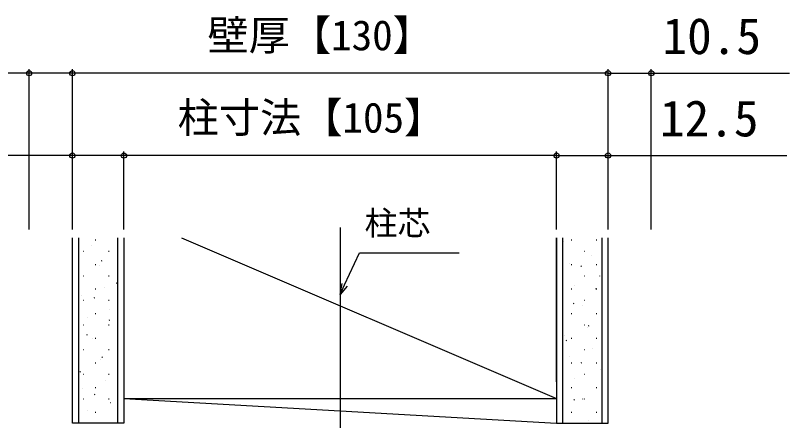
# Model space of a CAD drawing. Units: millimetres, scale not verified. Extents: x -525 to 525, y -783 to 779.
# Drawn here: x -390.8 to -202.9, y 500.3 to 598.7 of the extents above; entities that cross this region are included whole.
import ezdxf
from ezdxf.enums import TextEntityAlignment as Align

# ---------------------------------------------------------------- set-up
doc = ezdxf.new("R2010")
doc.units = ezdxf.units.MM
doc.header["$LTSCALE"] = 4
for name, color, linetype in [('0-5_YKK_12', 2, 'Continuous'), ('0-8_YKK_D', 6, 'Continuous'), ('0-A_YSS_K', 3, 'Continuous')]:
    doc.layers.add(name, color=color, linetype=linetype)
doc.styles.add('ＭＳ ゴシック', font='')
doc.styles.get('ＭＳ ゴシック').set_extended_font_data('MS Gothic')

msp = doc.modelspace()

# ---------------------------------------------------------------- linework, layer by layer
at = {"layer": '0-5_YKK_12'}
msp.add_line((-312, 547.197), (-312, 149.697), dxfattribs=at)
at = {"layer": '0-8_YKK_D'}
for p, q in [((-387.5, 546.697), (-387.5, 585.697)), ((-377, 546.697), (-377, 585.697)), ((-377, 546.697), (-377, 585.697)), ((-247, 584.697), (-377, 584.697)), ((-247, 546.697), (-247, 585.697)), ((-247, 546.697), (-247, 585.697)), ((-236.5, 546.697), (-236.5, 585.697)), ((-377, 546.697), (-377, 565.697)), ((-364.5, 546.697), (-364.5, 565.697)), ((-364.5, 546.697), (-364.5, 565.697)), ((-259.5, 546.697), (-259.5, 565.697)), ((-259.5, 546.697), (-259.5, 565.697)), ((-247, 546.697), (-247, 565.697)), ((-259.5, 564.697), (-364.5, 564.697))]:
    msp.add_line(p, q, dxfattribs=at)
for points in [[(-377, 584.697), (-387.5, 584.697), (-421.05, 584.697)], [(-247, 584.697), (-236.5, 584.697), (-202.95, 584.697)], [(-364.5, 564.697), (-377, 564.697), (-420.869, 564.697)], [(-259.5, 564.697), (-247, 564.697), (-203.571, 564.697)], [(-312, 530.984), (-310.922, 533.295), (-307.311, 541.04), (-283.146, 541.04)], [(-310.303, 533.007), (-312, 530.984), (-311.542, 533.584)]]:
    msp.add_lwpolyline(points, dxfattribs=at)
for centre in [(-387.5, 584.697), (-377, 584.697), (-377, 584.697), (-247, 584.697), (-247, 584.697), (-236.5, 584.697), (-377, 564.697), (-364.5, 564.697), (-364.5, 564.697), (-259.5, 564.697), (-259.5, 564.697), (-247, 564.697)]:
    msp.add_circle(centre, 0.637, dxfattribs=at)
at = {"layer": '0-A_YSS_K'}
for p, q in [((-377, 499.697), (-377, 544.697)), ((-375.5, 544.697), (-375.5, 499.697)), ((-371.44, 544.25), (-371.34, 544.25)), ((-366, 499.697), (-366, 544.697)), ((-364.5, 544.697), (-364.5, 509.697)), ((-350.5, 544.697), (-259.5, 505.697)), ((-259.5, 509.697), (-259.5, 544.697)), ((-258, 499.697), (-258, 544.697)), ((-257.719, 543.711), (-257.7, 543.717)), ((-255.92, 544.25), (-255.82, 544.25)), ((-249.84, 544.25), (-249.74, 544.25)), ((-248.5, 544.697), (-248.5, 499.697)), ((-247, 499.697), (-247, 544.697)), ((-374.29, 541.5), (-374.19, 541.5)), ((-372.396, 542.875), (-372.377, 542.882)), ((-368.21, 541.5), (-368.11, 541.5)), ((-252.69, 541.5), (-252.59, 541.5)), ((-369.931, 539.135), (-369.764, 539.245)), ((-250.941, 540.429), (-250.922, 540.436)), ((-371.44, 538.27), (-371.34, 538.27)), ((-370.444, 537.884), (-370.425, 537.891)), ((-256.427, 538.486), (-256.408, 538.493)), ((-255.92, 538.27), (-255.82, 538.27)), ((-253.597, 537.778), (-253.431, 537.889)), ((-249.84, 538.27), (-249.74, 538.27)), ((-374.29, 535.52), (-374.19, 535.52)), ((-368.21, 535.52), (-368.11, 535.52)), ((-252.69, 535.52), (-252.59, 535.52)), ((-248.989, 535.438), (-248.97, 535.445)), ((-366.321, 533.689), (-366.154, 533.799)), ((-371.44, 532.29), (-371.34, 532.29)), ((-369.152, 532.66), (-369.133, 532.667)), ((-255.92, 532.29), (-255.82, 532.29)), ((-255.229, 533.229), (-255.21, 533.235)), ((-249.988, 532.332), (-249.821, 532.442)), ((-249.84, 532.29), (-249.74, 532.29)), ((-374.732, 530.684), (-374.713, 530.69)), ((-371.7, 530.129), (-371.533, 530.239)), ((-374.29, 529.54), (-374.19, 529.54)), ((-368.21, 529.54), (-368.11, 529.54)), ((-255.366, 528.772), (-255.199, 528.882)), ((-253.277, 528.238), (-253.258, 528.245)), ((-252.69, 529.54), (-252.59, 529.54)), ((-371.44, 526.31), (-371.34, 526.31)), ((-367.954, 527.402), (-367.935, 527.409)), ((-255.92, 526.31), (-255.82, 526.31)), ((-249.84, 526.31), (-249.74, 526.31)), ((-373.44, 525.459), (-373.421, 525.466)), ((-368.09, 524.682), (-367.923, 524.793)), ((-374.29, 523.56), (-374.19, 523.56)), ((-368.21, 523.56), (-368.11, 523.56)), ((-366.002, 522.411), (-366, 522.412)), ((-252.69, 523.56), (-252.59, 523.56)), ((-251.985, 523.014), (-251.966, 523.02)), ((-251.756, 523.326), (-251.59, 523.436)), ((-373.468, 521.122), (-373.302, 521.233)), ((-257.566, 521.037), (-257.547, 521.044)), ((-372.242, 520.202), (-372.223, 520.208)), ((-371.44, 520.33), (-371.34, 520.33)), ((-257.135, 519.766), (-256.968, 519.876)), ((-255.92, 520.33), (-255.82, 520.33)), ((-249.84, 520.33), (-249.74, 520.33)), ((-374.29, 517.58), (-374.19, 517.58)), ((-368.21, 517.58), (-368.11, 517.58)), ((-252.69, 517.58), (-252.59, 517.58)), ((-250.787, 517.756), (-250.769, 517.762)), ((-370.29, 515.211), (-370.272, 515.218)), ((-369.859, 515.676), (-369.692, 515.786)), ((-256.274, 515.813), (-256.255, 515.82)), ((-371.44, 514.35), (-371.34, 514.35)), ((-255.92, 514.35), (-255.82, 514.35)), ((-253.525, 514.319), (-253.359, 514.43)), ((-249.84, 514.35), (-249.74, 514.35)), ((-375.237, 512.116), (-375.071, 512.226)), ((-374.29, 511.6), (-374.19, 511.6)), ((-368.21, 511.6), (-368.11, 511.6)), ((-252.69, 511.6), (-252.59, 511.6)), ((-248.835, 512.765), (-248.817, 512.772)), ((-368.998, 509.987), (-368.979, 509.993)), ((-255.076, 510.555), (-255.057, 510.562)), ((-374.579, 508.01), (-374.56, 508.017)), ((-371.44, 508.37), (-371.34, 508.37)), ((-255.92, 508.37), (-255.82, 508.37)), ((-249.84, 508.37), (-249.74, 508.37)), ((-374.29, 505.62), (-374.19, 505.62)), ((-371.628, 506.669), (-371.461, 506.78)), ((-368.21, 505.62), (-368.11, 505.62)), ((-364.5, 505.697), (-259.5, 505.697)), ((-364.5, 505.697), (-259.5, 499.697)), ((-255.294, 505.313), (-255.127, 505.423)), ((-253.124, 505.565), (-253.105, 505.571)), ((-252.69, 505.62), (-252.59, 505.62)), ((-367.801, 504.729), (-367.782, 504.735)), ((-373.287, 502.786), (-373.268, 502.793)), ((-371.44, 502.39), (-371.34, 502.39)), ((-255.92, 502.39), (-255.82, 502.39)), ((-249.84, 502.39), (-249.74, 502.39)), ((-251.832, 500.34), (-251.813, 500.347))]:
    msp.add_line(p, q, dxfattribs=at)
for points in [[(-364.5, 544.697), (-364.5, 499.697), (-377, 499.697)], [(-259.5, 544.697), (-259.5, 499.697), (-247, 499.697)]]:
    msp.add_lwpolyline(points, dxfattribs=at)

# ---------------------------------------------------------------- texts
at = {"layer": '0-8_YKK_D', "style": 'ＭＳ ゴシック'}
for s, height, p in [('壁厚【130】', 7.331, (-344.216, 588.061)), ('10.5', 8.798, (-233.791, 586.697)), ('柱寸法【105】', 7.331, (-351.46, 568.061)), ('12.5', 8.798, (-234.412, 566.697)), ('柱芯', 5.865, (-306.089, 543.585))]:
    msp.add_text(s, height=height, dxfattribs=at).set_placement(p, align=Align.BOTTOM_LEFT)

doc.saveas('drawing.dxf')
